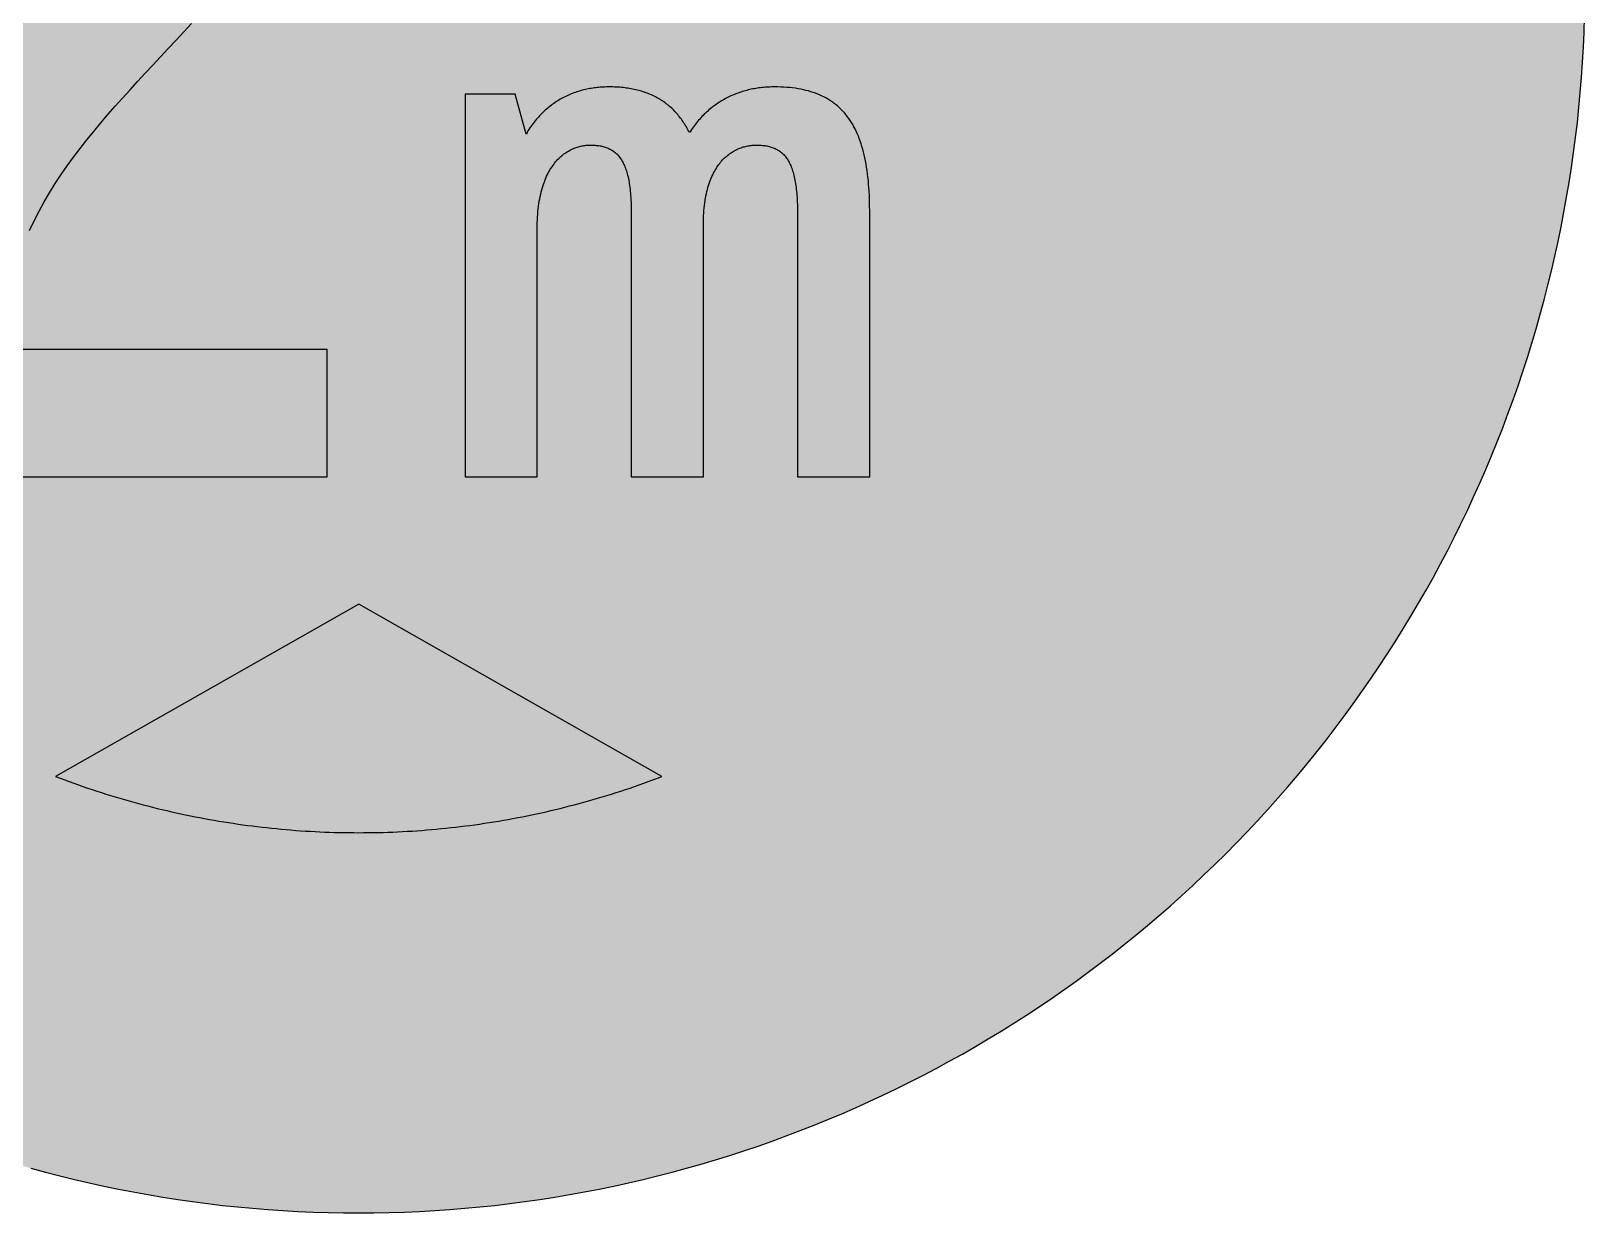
# Model space of a CAD drawing. Header units: millimetres. Extents: x 0 to 212, y 0 to 212.
# Drawn here: x 77.6 to 211.7, y 0.1 to 102 of the extents above; entities that cross this region are included whole.
import ezdxf

# ---------------------------------------------------------------- set-up
doc = ezdxf.new("R2010")
doc.units = ezdxf.units.MM

msp = doc.modelspace()

# ---------------------------------------------------------------- hatches: boundary and pattern name
for color, points in [(254, [(211.7189, 105.8869), (211.709, 107.2007), (211.6861, 108.5139), (211.6455, 109.8245), (211.5871, 111.1326), (211.5134, 112.4407), (211.4245, 113.7437), (211.3204, 115.0468), (211.201, 116.3447), (211.0638, 117.6426), (210.9114, 118.9355), (210.7413, 120.2258), (210.5584, 121.5136), (210.3577, 122.7988), (210.1418, 124.079), (209.9107, 125.3566), (209.6643, 126.6292), (209.4027, 127.8992), (209.1258, 129.1641), (208.8337, 130.4239), (208.5264, 131.6812), (208.2038, 132.936), (207.866, 134.1831), (207.5104, 135.4277), (207.1421, 136.6647), (206.7611, 137.8991), (206.3623, 139.1285), (205.9483, 140.3502), (205.5216, 141.5694), (205.0771, 142.781), (204.6199, 143.9901), (204.1474, 145.1915), (203.6623, 146.3853), (203.1619, 147.574), (202.6463, 148.7576), (202.1154, 149.9362), (201.5693, 151.1046), (201.0105, 152.2705), (200.439, 153.4262), (199.8523, 154.5768), (199.2503, 155.7198), (198.6356, 156.8577), (198.0057, 157.9855), (197.3605, 159.1081), (196.7052, 160.2232), (196.0321, 161.3281), (195.3489, 162.4279), (194.6504, 163.5176), (193.9366, 164.6022), (193.2102, 165.6766), (192.471, 166.7434), (191.7167, 167.8), (190.9521, 168.849), (190.1698, 169.8904), (189.3773, 170.9217), (188.5696, 171.9428), (187.7517, 172.9562), (186.9161, 173.9621), (186.0702, 174.9552), (185.2117, 175.9407), (184.338, 176.9161), (183.454, 177.8838), (182.5549, 178.8389), (181.643, 179.7837), (180.721, 180.7185), (179.7837, 181.643), (178.8389, 182.5549), (177.8838, 183.454), (176.9161, 184.338), (175.9407, 185.2117), (174.9552, 186.0702), (173.9621, 186.9161), (172.9562, 187.7492), (171.9428, 188.5696), (170.9217, 189.3773), (169.8904, 190.1698), (168.849, 190.9496), (167.8, 191.7167), (166.7408, 192.471), (165.6766, 193.2102), (164.6022, 193.9366), (163.5176, 194.6504), (162.4279, 195.3489), (161.3281, 196.0321), (160.2232, 196.7052), (159.1081, 197.3631), (157.9855, 198.0057), (156.8577, 198.6356), (155.7198, 199.2503), (154.5768, 199.8523), (153.4262, 200.439), (152.2705, 201.0131), (151.1046, 201.5719), (149.9362, 202.1154), (148.7576, 202.6463), (147.574, 203.1619), (146.3853, 203.6623), (145.1889, 204.15), (143.9875, 204.6199), (142.781, 205.0796), (141.5694, 205.5216), (140.3502, 205.9483), (139.1285, 206.3623), (137.8991, 206.7611), (136.6647, 207.1446), (135.4252, 207.5129), (134.1831, 207.866), (132.9334, 208.2038), (131.6812, 208.5264), (130.4239, 208.8337), (129.1641, 209.1284), (127.8966, 209.4052), (126.6292, 209.6668), (125.3541, 209.9132), (124.0765, 210.1444), (122.7963, 210.3603), (121.5136, 210.5584), (120.2258, 210.7438), (118.9355, 210.9114), (117.6401, 211.0638), (116.3447, 211.201), (115.0468, 211.3229), (113.7437, 211.4271), (112.4382, 211.516), (111.1326, 211.5896), (109.8245, 211.6455), (108.5113, 211.6861), (107.1982, 211.7115), (105.885, 211.7192), (104.5693, 211.7115), (103.2561, 211.6861), (101.9454, 211.6455), (100.6373, 211.5896), (99.3292, 211.516), (98.0262, 211.4271), (96.7232, 211.3229), (95.4253, 211.201), (94.1273, 211.0638), (92.8345, 210.9114), (91.5441, 210.7438), (90.2564, 210.5584), (88.9711, 210.3603), (87.691, 210.1444), (86.4133, 209.9132), (85.1408, 209.6668), (83.8708, 209.4052), (82.6059, 209.1284), (81.346, 208.8337), (80.0887, 208.5264), (78.834, 208.2038), (77.5868, 207.866), (76.3422, 207.5129), (75.1053, 207.1446), (73.8708, 206.7611), (72.6415, 206.3623), (71.4197, 205.9483), (70.2005, 205.5216), (68.9889, 205.0796), (67.7799, 204.6199), (66.5785, 204.15), (65.3847, 203.6623), (64.196, 203.1619), (63.0123, 202.6463), (61.8338, 202.1154), (60.6628, 201.5719), (59.4995, 201.0131), (58.3438, 200.439), (57.1932, 199.8523), (56.0502, 199.2503), (54.9123, 198.6356), (53.7845, 198.0057), (52.6618, 197.3631), (51.5468, 196.7052), (50.4419, 196.0321), (49.342, 195.3489), (48.2524, 194.6504), (47.1678, 193.9366), (46.0934, 193.2102), (45.0266, 192.471), (43.9699, 191.7167), (42.9209, 190.9496), (41.8795, 190.1698), (40.8483, 189.3773), (39.8272, 188.5696), (38.8137, 187.7492), (37.8079, 186.9161), (36.8148, 186.0702), (35.8292, 185.2117), (34.8539, 184.338), (33.8861, 183.454), (32.9311, 182.5549), (31.9862, 181.643), (31.049, 180.7185), (30.1269, 179.7837), (29.2151, 178.8389), (28.3159, 177.8838), (27.432, 176.9161), (26.5582, 175.9407), (25.6997, 174.9552), (24.8539, 173.9621), (24.0208, 172.9562), (23.2004, 171.9428), (22.3926, 170.9217), (21.6002, 169.8904), (20.8204, 168.849), (20.0533, 167.8), (19.2989, 166.7434), (18.5598, 165.6766), (17.8333, 164.6022), (17.1196, 163.5176), (16.4211, 162.4279), (15.7378, 161.3281), (15.0647, 160.2232), (14.4069, 159.1081), (13.7643, 157.9855), (13.1343, 156.8577), (12.5197, 155.7198), (11.9177, 154.5768), (11.3309, 153.4262), (10.7569, 152.2705), (10.1981, 151.1046), (9.6545, 149.9362), (9.1237, 148.7576), (8.6081, 147.574), (8.1077, 146.3853), (7.62, 145.1915), (7.1501, 143.9901), (6.6904, 142.781), (6.2484, 141.5694), (5.8217, 140.3502), (5.4077, 139.1285), (5.0089, 137.8991), (4.6253, 136.6647), (4.257, 135.4277), (3.904, 134.1831), (3.5662, 132.936), (3.2436, 131.6812), (2.9362, 130.4239), (2.6416, 129.1641), (2.3647, 127.8992), (2.1031, 126.6292), (1.8567, 125.3566), (1.6256, 124.079), (1.4097, 122.7988), (1.2116, 121.5136), (1.0262, 120.2258), (0.8585, 118.9355), (0.7061, 117.6426), (0.569, 116.3447), (0.447, 115.0468), (0.3429, 113.7437), (0.254, 112.4407), (0.1803, 111.1326), (0.1245, 109.8245), (0.0838, 108.5139), (0.0584, 107.2007), (0.0508, 105.885), (0.0584, 104.5718), (0.0838, 103.2586), (0.1245, 101.9454), (0.1803, 100.6373), (0.254, 99.3318), (0.3429, 98.0262), (0.447, 96.7232), (0.569, 95.4253), (0.7061, 94.1299), (0.8585, 92.8345), (1.0262, 91.5441), (1.2116, 90.2564), (1.4097, 88.9737), (1.6256, 87.6935), (1.8567, 86.4159), (2.1031, 85.1408), (2.3647, 83.8733), (2.6416, 82.6059), (2.9362, 81.346), (3.2436, 80.0887), (3.5662, 78.8365), (3.904, 77.5868), (4.257, 76.3448), (4.6253, 75.1053), (5.0089, 73.8708), (5.4077, 72.6415), (5.8217, 71.4197), (6.2484, 70.2005), (6.6904, 68.9889), (7.1501, 67.7824), (7.62, 66.581), (8.1077, 65.3847), (8.6081, 64.196), (9.1237, 63.0123), (9.6545, 61.8338), (10.1981, 60.6654), (10.7569, 59.4995), (11.3309, 58.3438), (11.9177, 57.1932), (12.5197, 56.0502), (13.1343, 54.9123), (13.7643, 53.7845), (14.4069, 52.6618), (15.0647, 51.5468), (15.7378, 50.4419), (16.4211, 49.342), (17.1196, 48.2524), (17.8333, 47.1678), (18.5598, 46.0934), (19.2989, 45.0291), (20.0533, 43.9699), (20.8204, 42.9209), (21.6002, 41.8795), (22.3926, 40.8483), (23.2004, 39.8272), (24.0208, 38.8137), (24.8539, 37.8079), (25.6997, 36.8148), (26.5582, 35.8292), (27.432, 34.8539), (28.3159, 33.8861), (29.2151, 32.9311), (30.1269, 31.9862), (31.049, 31.049), (31.9862, 30.1269), (32.9311, 29.2151), (33.8861, 28.3159), (34.8539, 27.432), (35.8292, 26.5582), (36.8148, 25.6997), (37.8079, 24.8539), (38.8137, 24.0182), (39.8272, 23.2004), (40.8483, 22.3926), (41.8795, 21.6002), (42.9209, 20.8178), (43.9699, 20.0533), (45.0266, 19.2989), (46.0934, 18.5598), (47.1678, 17.8333), (48.2524, 17.1196), (49.342, 16.4211), (50.4419, 15.7378), (51.5468, 15.0647), (52.6618, 14.4094), (53.7845, 13.7643), (54.9123, 13.1343), (56.0502, 12.5197), (57.1932, 11.9177), (58.3438, 11.3309), (59.4995, 10.7594), (60.6628, 10.2006), (61.8338, 9.6545), (63.0123, 9.1237), (64.196, 8.6081), (65.3847, 8.1077), (66.5785, 7.6225), (67.7799, 7.1501), (68.9889, 6.6929), (70.2005, 6.2484), (71.4197, 5.8217), (72.6415, 5.4077), (73.8708, 5.0089), (75.1053, 4.6279), (76.3422, 4.2596), (77.5868, 3.904), (78.834, 3.5662), (80.0887, 3.2436), (81.346, 2.9362), (82.6059, 2.6441), (83.8708, 2.3673), (85.1408, 2.1057), (86.4133, 1.8593), (87.691, 1.6281), (88.9711, 1.4122), (90.2564, 1.2116), (91.5441, 1.0287), (92.8345, 0.8585), (94.1273, 0.7061), (95.4253, 0.569), (96.7232, 0.4496), (98.0262, 0.3454), (99.3292, 0.2565), (100.6373, 0.1829), (101.9454, 0.1245), (103.2561, 0.0838), (104.5693, 0.061), (105.885, 0.0533), (107.1982, 0.061), (108.5113, 0.0838), (109.8245, 0.1245), (111.1326, 0.1829), (112.4382, 0.2565), (113.7437, 0.3454), (115.0468, 0.4496), (116.3447, 0.569), (117.6401, 0.7061), (118.9355, 0.8585), (120.2258, 1.0287), (121.5136, 1.2116), (122.7963, 1.4122), (124.0765, 1.6281), (125.3541, 1.8593), (126.6292, 2.1057), (127.8966, 2.3673), (129.1641, 2.6441), (130.4239, 2.9362), (131.6812, 3.2436), (132.9334, 3.5662), (134.1831, 3.904), (135.4252, 4.2596), (136.6647, 4.6279), (137.8991, 5.0089), (139.1285, 5.4077), (140.3502, 5.8217), (141.5694, 6.2484), (142.781, 6.6929), (143.9875, 7.1501), (145.1889, 7.6225), (146.3853, 8.1077), (147.574, 8.6081), (148.7576, 9.1237), (149.9362, 9.6545), (151.1046, 10.2006), (152.2705, 10.7594), (153.4262, 11.3309), (154.5768, 11.9177), (155.7198, 12.5197), (156.8577, 13.1343), (157.9855, 13.7643), (159.1081, 14.4094), (160.2232, 15.0647), (161.3281, 15.7378), (162.4279, 16.4211), (163.5176, 17.1196), (164.6022, 17.8333), (165.6766, 18.5598), (166.7408, 19.2989), (167.8, 20.0533), (168.849, 20.8178), (169.8904, 21.6002), (170.9217, 22.3926), (171.9428, 23.2004), (172.9562, 24.0182), (173.9621, 24.8539), (174.9552, 25.6997), (175.9407, 26.5582), (176.9161, 27.432), (177.8838, 28.3159), (178.8389, 29.2151), (179.7837, 30.1269), (180.721, 31.049), (181.643, 31.9862), (182.5549, 32.9311), (183.454, 33.8861), (184.338, 34.8539), (185.2117, 35.8292), (186.0702, 36.8148), (186.9161, 37.8079), (187.7517, 38.8137), (188.5696, 39.8272), (189.3773, 40.8483), (190.1698, 41.8795), (190.9521, 42.9209), (191.7167, 43.9699), (192.471, 45.0291), (193.2102, 46.0934), (193.9366, 47.1678), (194.6504, 48.2524), (195.3489, 49.342), (196.0321, 50.4419), (196.7052, 51.5468), (197.3605, 52.6618), (198.0057, 53.7845), (198.6356, 54.9123), (199.2503, 56.0502), (199.8523, 57.1932), (200.439, 58.3438), (201.0105, 59.4995), (201.5693, 60.6654), (202.1154, 61.8338), (202.6463, 63.0123), (203.1619, 64.196), (203.6623, 65.3847), (204.1474, 66.581), (204.6199, 67.7824), (205.0771, 68.9889), (205.5216, 70.2005), (205.9483, 71.4197), (206.3623, 72.6415), (206.7611, 73.8708), (207.1421, 75.1053), (207.5104, 76.3448), (207.866, 77.5868), (208.2038, 78.8365), (208.5264, 80.0887), (208.8337, 81.346), (209.1258, 82.6059), (209.4027, 83.8733), (209.6643, 85.1408), (209.9107, 86.4159), (210.1418, 87.6935), (210.3577, 88.9737), (210.5584, 90.2564), (210.7413, 91.5441), (210.9114, 92.8345), (211.0638, 94.1299), (211.201, 95.4253), (211.3204, 96.7232), (211.4245, 98.0262), (211.5134, 99.3318), (211.5871, 100.6373), (211.6455, 101.9454), (211.6861, 103.2586), (211.709, 104.5718), (211.7166, 105.885)]), (59, [(80.8041, 140.4754), (81.0692, 140.4722), (81.3333, 140.4671), (81.595, 140.4595), (81.8566, 140.4468), (82.1157, 140.4315), (82.3747, 140.4137), (82.6313, 140.3909), (82.8853, 140.3629), (83.1367, 140.3325), (83.3857, 140.2969), (83.6346, 140.2563), (83.881, 140.2131), (84.1223, 140.1623), (84.3636, 140.1089), (84.6023, 140.048), (84.8385, 139.9845), (85.0722, 139.9134), (85.3008, 139.8397), (85.5294, 139.7584), (85.7529, 139.6721), (85.9739, 139.5781), (86.1924, 139.479), (86.4083, 139.3749), (86.6191, 139.2631), (86.8274, 139.1463), (87.0306, 139.0218), (87.2338, 138.8897), (87.4293, 138.7526), (87.6224, 138.6078), (87.8129, 138.4554), (87.9983, 138.2954), (88.1786, 138.1277), (88.3564, 137.955), (88.5292, 137.7721), (88.6993, 137.5816), (88.8644, 137.3835), (89.0219, 137.1778), (89.1794, 136.9619), (89.3293, 136.7384), (89.474, 136.5072), (89.6163, 136.2659), (89.7509, 136.017), (89.883, 135.7605), (90.0074, 135.4912), (90.1268, 135.2144), (90.2437, 134.9299), (90.3529, 134.6327), (90.457, 134.3279), (90.5561, 134.0129), (90.6475, 133.6878), (90.7339, 133.3525), (90.8152, 133.0071), (90.8914, 132.6515), (90.9599, 132.2832), (91.0234, 131.9073), (91.0793, 131.5187), (91.1301, 131.1199), (91.1733, 130.7084), (91.2114, 130.2868), (91.2419, 129.8524), (91.2673, 129.4079), (91.2851, 128.9533), (91.2952, 128.4834), (91.2978, 128.0033), (91.2774, 127.061), (91.2165, 126.1415), (91.1174, 125.2423), (90.9803, 124.366), (90.805, 123.51), (90.5967, 122.6718), (90.3529, 121.8514), (90.0786, 121.0462), (89.7712, 120.2588), (89.4334, 119.4867), (89.0702, 118.7272), (88.6765, 117.9805), (88.2599, 117.2464), (87.8154, 116.5225), (87.3481, 115.8062), (86.8604, 115.1026), (86.3524, 114.4041), (85.8215, 113.7133), (85.2754, 113.0249), (84.7115, 112.3442), (84.1324, 111.666), (83.5381, 110.9904), (82.931, 110.3173), (82.3112, 109.6442), (81.6839, 108.9685), (81.0463, 108.2929), (80.3986, 107.6147), (79.7484, 106.9315), (79.0905, 106.2431), (78.4276, 105.5522), (77.7646, 104.8512), (77.0992, 104.1425), (76.4337, 103.4263), (75.7682, 102.6998), (75.1078, 101.9632), (74.4499, 101.2139), (73.7972, 100.4519), (73.152, 99.6747), (72.5145, 98.8847), (71.8845, 98.077), (71.2673, 97.2515), (70.6603, 96.4108), (70.0659, 95.5472), (69.4868, 94.6658), (68.9229, 93.7641), (68.3743, 92.837), (67.8459, 91.8896), (67.3354, 90.9168), (66.8477, 89.9185), (66.3804, 88.8949), (65.9384, 87.8408), (65.5193, 86.7613), (65.1281, 85.6513), (64.7624, 84.5109), (64.4271, 83.3399), (64.1198, 82.136), (63.8454, 80.899), (63.6016, 79.6265), (63.3933, 78.3184), (63.2181, 76.9722), (63.0809, 75.5904), (62.9818, 74.1705), (62.9209, 72.7075), (62.9006, 71.2064), (62.9006, 63.5536), (103.1515, 63.5536), (103.1515, 74.5419), (75.2479, 74.5419), (75.2678, 75.5777), (75.3288, 76.5912), (75.4278, 77.5818), (75.565, 78.552), (75.7403, 79.5045), (75.9485, 80.4342), (76.1924, 81.3486), (76.4667, 82.2427), (76.774, 83.1215), (77.1093, 83.9851), (77.4751, 84.8309), (77.8662, 85.664), (78.2853, 86.4819), (78.7298, 87.2896), (79.1947, 88.0821), (79.6849, 88.867), (80.1929, 89.6391), (80.7212, 90.4011), (81.2698, 91.1555), (81.8337, 91.8997), (82.4128, 92.6389), (83.0072, 93.3704), (83.6143, 94.0968), (84.2315, 94.8182), (84.8614, 95.537), (85.4989, 96.2508), (86.1441, 96.9645), (86.7969, 97.6732), (87.4547, 98.3844), (88.1177, 99.093), (88.7806, 99.8042), (89.4461, 100.5154), (90.1116, 101.2317), (90.7745, 101.9505), (91.4375, 102.6719), (92.0953, 103.3983), (92.7456, 104.1298), (93.3933, 104.869), (94.0308, 105.6157), (94.6607, 106.3701), (95.2779, 107.1347), (95.885, 107.9068), (96.4794, 108.6891), (97.0585, 109.4842), (97.6224, 110.2919), (98.1685, 111.1123), (98.6993, 111.9454), (99.2073, 112.7938), (99.6975, 113.6548), (100.1624, 114.5362), (100.6069, 115.4328), (101.0234, 116.3447), (101.4171, 117.2794), (101.7829, 118.2294), (102.1182, 119.2022), (102.4255, 120.1953), (102.6998, 121.2113), (102.9437, 122.2477), (103.1519, 123.3094), (103.3272, 124.394), (103.4644, 125.5039), (103.5634, 126.6393), (103.6244, 127.8026), (103.6447, 128.9914), (103.6396, 129.6492), (103.6218, 130.2944), (103.5914, 130.9319), (103.5482, 131.5618), (103.4948, 132.1816), (103.4288, 132.7937), (103.3526, 133.3957), (103.2612, 133.9875), (103.1621, 134.5717), (103.0478, 135.1483), (102.9233, 135.7147), (102.7887, 136.271), (102.6414, 136.8171), (102.4839, 137.3556), (102.3137, 137.8839), (102.1334, 138.4021), (101.9404, 138.9126), (101.7372, 139.413), (101.5238, 139.9032), (101.2977, 140.3833), (101.0615, 140.8557), (100.8126, 141.318), (100.5535, 141.7676), (100.2843, 142.2095), (100.0049, 142.6413), (99.7153, 143.063), (99.4131, 143.477), (99.1006, 143.8783), (98.7781, 144.2695), (98.4453, 144.6505), (98.1024, 145.0213), (97.7494, 145.3845), (97.3861, 145.735), (97.0102, 146.0754), (96.6267, 146.4056), (96.233, 146.7231), (95.8266, 147.033), (95.4126, 147.3327), (94.9884, 147.6197), (94.554, 147.8966), (94.1095, 148.1633), (93.6549, 148.4198), (93.1901, 148.6637), (92.7176, 148.8973), (92.235, 149.1209), (91.7423, 149.3342), (91.2393, 149.5349), (90.7263, 149.7254), (90.2056, 149.9032), (89.6747, 150.0708), (89.1337, 150.2283), (88.585, 150.3731), (88.0262, 150.5077), (87.4598, 150.6296), (86.8832, 150.7414), (86.299, 150.8404), (85.7047, 150.9268), (85.1002, 151.0055), (84.488, 151.069), (83.8657, 151.1224), (83.2358, 151.163), (82.5983, 151.1935), (81.9506, 151.2113), (81.2952, 151.2164), (80.9371, 151.2138), (80.579, 151.2062), (80.2208, 151.1935), (79.8652, 151.1732), (79.5071, 151.1503), (79.1515, 151.1198), (78.7959, 151.0843), (78.4428, 151.0462), (78.0898, 151.0005), (77.7367, 150.9522), (77.3836, 150.8989), (77.0331, 150.8404), (76.6851, 150.7769), (76.3372, 150.7084), (75.9892, 150.6372), (75.6437, 150.561), (75.2983, 150.4823), (74.9554, 150.3959), (74.615, 150.3096), (74.2747, 150.2156), (73.9369, 150.1216), (73.599, 150.02), (73.2638, 149.9184), (72.931, 149.8117), (72.6008, 149.7), (72.2706, 149.5882), (71.943, 149.4714), (71.6178, 149.3495), (71.2953, 149.2275), (70.9727, 149.1005), (70.6552, 148.971), (70.3377, 148.8415), (70.0227, 148.7068), (69.7128, 148.5697), (69.403, 148.43), (69.0956, 148.2877), (68.7908, 148.143), (68.4911, 147.9956), (68.1914, 147.8483), (67.8942, 147.6959), (67.6021, 147.5435), (67.3125, 147.3886), (67.0255, 147.2311), (66.741, 147.0736), (66.4591, 146.9136), (66.1797, 146.751), (65.9054, 146.5885), (65.6336, 146.4259), (65.3669, 146.2583), (65.1002, 146.0932), (64.8411, 145.9255), (64.582, 145.7554), (64.328, 145.5852), (64.0766, 145.415), (63.8302, 145.2448), (63.5889, 145.0721), (63.3476, 144.8994), (63.1139, 144.7267), (62.8828, 144.5539), (62.6542, 144.3812), (62.4307, 144.206), (62.2122, 144.0332), (61.9989, 143.858), (61.788, 143.6853), (67.2222, 135.0433), (67.4522, 135.2194), (67.6834, 135.3947), (67.9145, 135.5649), (68.1457, 135.7351), (68.3768, 135.8976), (68.6054, 136.0602), (68.8365, 136.2202), (69.0651, 136.3751), (69.2937, 136.5275), (69.5223, 136.6749), (69.7509, 136.8222), (69.9795, 136.9644), (70.2081, 137.1041), (70.4342, 137.2413), (70.6628, 137.3759), (70.8889, 137.5054), (71.1149, 137.6324), (71.3384, 137.7569), (71.5645, 137.8788), (71.788, 137.9982), (72.0115, 138.115), (72.2351, 138.2268), (72.4586, 138.336), (72.6796, 138.4427), (72.9005, 138.5468), (73.1215, 138.6484), (73.34, 138.745), (73.5609, 138.8415), (73.7768, 138.9329), (73.9953, 139.0244), (74.2112, 139.1107), (74.4271, 139.1945), (74.643, 139.2758), (74.8589, 139.352), (75.0722, 139.4282), (75.2831, 139.5019), (75.4964, 139.5705), (75.7072, 139.639), (75.9155, 139.7025), (76.1263, 139.766), (76.3321, 139.8245), (76.5404, 139.8803), (76.7461, 139.9337), (76.9518, 139.9845), (77.155, 140.0327), (77.3582, 140.081), (77.5589, 140.1242), (77.7596, 140.1648), (77.9602, 140.2029), (78.1583, 140.2385), (78.3539, 140.2715), (78.552, 140.302), (78.7451, 140.3299), (78.9381, 140.3553), (79.1312, 140.3782), (79.3217, 140.3985), (79.5122, 140.4163), (79.7001, 140.4315), (79.8881, 140.4442), (80.0735, 140.4544), (80.2589, 140.4645), (80.4418, 140.4696), (80.6221, 140.4722), (80.8025, 140.4747)]), (59, [(135.6321, 63.5536), (135.6321, 85.3334), (135.6335, 85.5853), (135.6385, 85.8317), (135.6487, 86.073), (135.6614, 86.3092), (135.6792, 86.5378), (135.6995, 86.7639), (135.7224, 86.9823), (135.7503, 87.1957), (135.7808, 87.4014), (135.8138, 87.6046), (135.8494, 87.8002), (135.89, 87.9932), (135.9332, 88.1786), (135.9789, 88.3615), (136.0272, 88.5368), (136.078, 88.707), (136.1313, 88.8746), (136.1872, 89.0346), (136.2456, 89.1921), (136.3066, 89.342), (136.3701, 89.4893), (136.4361, 89.6315), (136.5047, 89.7687), (136.5758, 89.9008), (136.6469, 90.0303), (136.7206, 90.1548), (136.7968, 90.2741), (136.8755, 90.3884), (136.9543, 90.5002), (137.0355, 90.6069), (137.1194, 90.711), (137.2032, 90.8101), (137.2895, 90.9041), (137.3759, 90.9955), (137.4623, 91.0819), (137.5537, 91.1657), (137.6426, 91.2444), (137.734, 91.3206), (137.8255, 91.3917), (137.9195, 91.4603), (138.0134, 91.5264), (138.1074, 91.5873), (138.2039, 91.6457), (138.2979, 91.6991), (138.3944, 91.7524), (138.491, 91.8007), (138.5875, 91.8439), (138.684, 91.887), (138.7831, 91.9251), (138.8796, 91.9632), (138.9761, 91.9963), (139.0752, 92.0267), (139.1717, 92.0521), (139.2682, 92.0775), (139.3647, 92.1004), (139.4587, 92.1207), (139.5552, 92.136), (139.6492, 92.1512), (139.7457, 92.1639), (139.8372, 92.1741), (139.9311, 92.1817), (140.0226, 92.1868), (140.114, 92.1893), (140.2029, 92.1893), (140.3121, 92.1893), (140.4214, 92.1868), (140.5255, 92.1817), (140.6296, 92.1766), (140.7338, 92.1664), (140.8328, 92.1563), (140.9319, 92.1436), (141.031, 92.1283), (141.1275, 92.1131), (141.2215, 92.0928), (141.3129, 92.0725), (141.4043, 92.0471), (141.4932, 92.0217), (141.5796, 91.9937), (141.666, 91.9607), (141.7498, 91.9277), (141.8336, 91.8921), (141.9123, 91.8515), (141.9911, 91.8108), (142.0698, 91.7651), (142.1435, 91.7169), (142.2197, 91.6661), (142.2908, 91.6127), (142.3619, 91.5568), (142.4305, 91.4984), (142.4965, 91.4349), (142.5626, 91.3689), (142.6261, 91.3003), (142.687, 91.2292), (142.748, 91.153), (142.8064, 91.0742), (142.8623, 90.9904), (142.9182, 90.9066), (142.9715, 90.8152), (143.0223, 90.7237), (143.0731, 90.6272), (143.1214, 90.5256), (143.1671, 90.4215), (143.2103, 90.3148), (143.2535, 90.203), (143.2941, 90.0862), (143.3347, 89.9668), (143.3728, 89.8423), (143.4084, 89.7153), (143.4414, 89.5833), (143.4744, 89.4486), (143.5049, 89.3064), (143.5354, 89.1616), (143.5608, 89.0143), (143.5862, 88.8594), (143.6116, 88.7019), (143.6319, 88.5393), (143.6522, 88.3742), (143.6726, 88.2015), (143.6878, 88.0262), (143.703, 87.8459), (143.7157, 87.6579), (143.7284, 87.4674), (143.7386, 87.2719), (143.7462, 87.0737), (143.7513, 86.868), (143.7564, 86.6572), (143.7589, 86.4413), (143.7589, 86.2203), (143.7612, 63.5536), (149.9828, 63.5536), (149.9828, 86.5392), (149.9794, 86.8832), (149.9743, 87.2211), (149.9667, 87.5563), (149.954, 87.8815), (149.9362, 88.204), (149.9159, 88.519), (149.893, 88.8263), (149.8676, 89.1286), (149.8346, 89.4258), (149.8016, 89.7179), (149.7635, 90.0024), (149.7203, 90.2818), (149.6746, 90.5561), (149.6263, 90.8228), (149.573, 91.0844), (149.5146, 91.3384), (149.4536, 91.5899), (149.3876, 91.8337), (149.319, 92.0725), (149.2453, 92.3036), (149.1691, 92.5322), (149.0878, 92.7532), (149.004, 92.9691), (148.9126, 93.1799), (148.8211, 93.3831), (148.7246, 93.5812), (148.623, 93.7743), (148.5163, 93.9622), (148.4071, 94.1451), (148.2928, 94.3229), (148.176, 94.4931), (148.0541, 94.6582), (147.9271, 94.8182), (147.7975, 94.9731), (147.6604, 95.123), (147.5232, 95.2678), (147.3784, 95.4049), (147.2311, 95.5396), (147.0787, 95.6666), (146.9212, 95.791), (146.7612, 95.9079), (146.5961, 96.0196), (146.4259, 96.1263), (146.2507, 96.2279), (146.0729, 96.3244), (145.89, 96.4159), (145.702, 96.5022), (145.509, 96.5835), (145.3109, 96.6597), (145.1102, 96.7308), (144.9045, 96.7969), (144.6936, 96.8578), (144.4777, 96.9137), (144.2568, 96.967), (144.0307, 97.0128), (143.8021, 97.0534), (143.5684, 97.089), (143.3271, 97.1194), (143.0833, 97.1474), (142.8344, 97.1677), (142.5804, 97.1855), (142.3238, 97.1982), (142.0597, 97.2033), (141.7904, 97.2058), (141.6507, 97.2058), (141.511, 97.2033), (141.3739, 97.1982), (141.2367, 97.1931), (141.0995, 97.1855), (140.9624, 97.1753), (140.8252, 97.1626), (140.6906, 97.1499), (140.556, 97.1347), (140.4214, 97.1169), (140.2867, 97.0991), (140.1547, 97.0763), (140.0226, 97.0534), (139.8905, 97.0305), (139.761, 97.0026), (139.6314, 96.9747), (139.5019, 96.9442), (139.3723, 96.9137), (139.2453, 96.8781), (139.1183, 96.8426), (138.9913, 96.8045), (138.8669, 96.7664), (138.7399, 96.7232), (138.618, 96.68), (138.4935, 96.6343), (138.3716, 96.5886), (138.2497, 96.5378), (138.1303, 96.487), (138.0084, 96.4336), (137.8915, 96.3778), (137.7721, 96.3219), (137.6553, 96.2609), (137.5385, 96.2), (137.4242, 96.1365), (137.3099, 96.073), (137.1956, 96.0044), (137.0813, 95.9358), (136.9695, 95.8647), (136.8603, 95.791), (136.7485, 95.7148), (136.6418, 95.6386), (136.5326, 95.5573), (136.4259, 95.4761), (136.3193, 95.3922), (136.2151, 95.3059), (136.111, 95.2195), (136.0068, 95.1281), (135.9052, 95.0366), (135.8062, 94.9427), (135.7046, 94.8461), (135.6055, 94.7471), (135.509, 94.6455), (135.4125, 94.5439), (135.316, 94.4397), (135.222, 94.3331), (135.1305, 94.2213), (135.0366, 94.1121), (134.9477, 93.9978), (134.8562, 93.8809), (134.7673, 93.7641), (134.681, 93.6447), (134.5946, 93.5203), (134.5082, 93.3958), (134.4244, 93.2688), (134.3609, 93.3933), (134.2974, 93.5152), (134.2314, 93.6346), (134.1628, 93.7539), (134.0942, 93.8682), (134.0256, 93.9825), (133.952, 94.0943), (133.8809, 94.2035), (133.8047, 94.3127), (133.731, 94.4169), (133.6523, 94.521), (133.5735, 94.6226), (133.4948, 94.7217), (133.4135, 94.8207), (133.3297, 94.9173), (133.2459, 95.0087), (133.1595, 95.1001), (133.0731, 95.1916), (132.9842, 95.2779), (132.8928, 95.3643), (132.8014, 95.4481), (132.7099, 95.5294), (132.6159, 95.6081), (132.5194, 95.6869), (132.4229, 95.7631), (132.3238, 95.8367), (132.2248, 95.9079), (132.1232, 95.979), (132.019, 96.045), (131.9149, 96.1111), (131.8082, 96.1771), (131.7015, 96.2381), (131.5923, 96.299), (131.4831, 96.3549), (131.3713, 96.4133), (131.2596, 96.4667), (131.1453, 96.52), (131.0284, 96.5683), (130.9116, 96.6165), (130.7922, 96.6648), (130.6728, 96.708), (130.5509, 96.7511), (130.4265, 96.7918), (130.302, 96.8299), (130.1775, 96.868), (130.0505, 96.9035), (129.921, 96.9366), (129.7889, 96.967), (129.6594, 96.995), (129.5248, 97.0229), (129.3901, 97.0483), (129.253, 97.0712), (129.1158, 97.094), (128.9761, 97.1144), (128.8364, 97.1321), (128.6942, 97.1474), (128.5494, 97.1601), (128.4046, 97.1728), (128.2573, 97.1829), (128.11, 97.1906), (127.9601, 97.1982), (127.8103, 97.2033), (127.6579, 97.2058), (127.5029, 97.2058), (127.3734, 97.2058), (127.2413, 97.2033), (127.1118, 97.1982), (126.9822, 97.1931), (126.8501, 97.1855), (126.7206, 97.1753), (126.5911, 97.1652), (126.4641, 97.1525), (126.3345, 97.1372), (126.205, 97.1194), (126.078, 97.1017), (125.951, 97.0813), (125.824, 97.061), (125.697, 97.0356), (125.57, 97.0102), (125.4455, 96.9823), (125.3185, 96.9518), (125.1941, 96.9213), (125.0696, 96.8883), (124.9477, 96.8527), (124.8232, 96.8146), (124.7013, 96.7765), (124.5794, 96.7334), (124.4575, 96.6902), (124.3355, 96.6445), (124.2162, 96.5987), (124.0968, 96.5479), (123.9774, 96.4971), (123.8606, 96.4438), (123.7437, 96.3879), (123.6269, 96.3295), (123.51, 96.2685), (123.3957, 96.2076), (123.2814, 96.1441), (123.1671, 96.078), (123.0554, 96.0095), (122.9436, 95.9383), (122.8344, 95.8647), (122.7226, 95.7885), (122.616, 95.7123), (122.5067, 95.631), (122.4001, 95.5497), (122.2934, 95.4659), (122.1892, 95.3795), (122.0851, 95.2906), (121.981, 95.1992), (121.8794, 95.1052), (121.7803, 95.0087), (121.6787, 94.9122), (121.5796, 94.8106), (121.4831, 94.7064), (121.3866, 94.6023), (121.2926, 94.4931), (121.1986, 94.3839), (121.1047, 94.2721), (121.0132, 94.1553), (120.9243, 94.0384), (120.8354, 93.9165), (120.7465, 93.7946), (120.6602, 93.6701), (120.5738, 93.5406), (120.49, 93.411), (120.4087, 93.279), (120.3274, 93.1418), (119.3768, 96.5726), (115.0578, 96.5726), (115.0578, 63.5536), (121.2811, 63.5536), (121.2811, 84.9517), (121.2825, 85.217), (121.2875, 85.4786), (121.2977, 85.7352), (121.3104, 85.9841), (121.3282, 86.2279), (121.3485, 86.4641), (121.3739, 86.6953), (121.4018, 86.9213), (121.4323, 87.1398), (121.4653, 87.3531), (121.5034, 87.5614), (121.5441, 87.7646), (121.5873, 87.9627), (121.633, 88.1532), (121.6838, 88.3387), (121.7346, 88.519), (121.7905, 88.6943), (121.8463, 88.8644), (121.9073, 89.0295), (121.9683, 89.1896), (122.0343, 89.3445), (122.1003, 89.4969), (122.1689, 89.6417), (122.24, 89.7814), (122.3137, 89.916), (122.3899, 90.0481), (122.4661, 90.1725), (122.5448, 90.2945), (122.6261, 90.4138), (122.7074, 90.5256), (122.7912, 90.6348), (122.875, 90.739), (122.9614, 90.838), (123.0503, 90.9345), (123.1392, 91.026), (123.2281, 91.1123), (123.3195, 91.1962), (123.411, 91.2749), (123.5024, 91.3511), (123.5964, 91.4248), (123.6904, 91.4908), (123.7844, 91.5568), (123.8809, 91.6178), (123.9749, 91.6762), (124.0714, 91.7296), (124.1679, 91.7804), (124.2644, 91.8286), (124.3609, 91.8718), (124.4575, 91.9124), (124.554, 91.9505), (124.6505, 91.9861), (124.747, 92.0166), (124.8435, 92.0471), (124.9375, 92.0725), (125.0315, 92.0953), (125.128, 92.1156), (125.222, 92.1334), (125.3134, 92.1487), (125.4049, 92.1614), (125.4963, 92.1715), (125.5878, 92.1817), (125.6767, 92.1868), (125.7656, 92.1893), (125.8519, 92.1893), (125.9611, 92.1893), (126.0704, 92.1868), (126.1745, 92.1817), (126.2786, 92.1766), (126.3828, 92.1664), (126.4818, 92.1563), (126.5809, 92.1436), (126.68, 92.1283), (126.7765, 92.1131), (126.8705, 92.0928), (126.9619, 92.0725), (127.0533, 92.0471), (127.1422, 92.0217), (127.2286, 91.9937), (127.315, 91.9607), (127.3988, 91.9277), (127.4801, 91.8921), (127.5613, 91.8515), (127.6401, 91.8108), (127.7188, 91.7651), (127.7925, 91.7169), (127.8661, 91.6661), (127.9398, 91.6127), (128.0084, 91.5568), (128.0795, 91.4984), (128.1455, 91.4349), (128.2116, 91.3689), (128.2751, 91.3003), (128.336, 91.2292), (128.397, 91.153), (128.4554, 91.0742), (128.5113, 90.9904), (128.5646, 90.9066), (128.618, 90.8152), (128.6713, 90.7237), (128.7196, 90.6272), (128.7678, 90.5256), (128.8136, 90.4215), (128.8593, 90.3148), (128.9025, 90.203), (128.9431, 90.0862), (128.9837, 89.9668), (129.0193, 89.8423), (129.0574, 89.7153), (129.0904, 89.5833), (129.1234, 89.4486), (129.1539, 89.3064), (129.1819, 89.1616), (129.2098, 89.0143), (129.2352, 88.8594), (129.2581, 88.7019), (129.2809, 88.5393), (129.3012, 88.3742), (129.319, 88.2015), (129.3368, 88.0262), (129.352, 87.8459), (129.3647, 87.6579), (129.3749, 87.4674), (129.3851, 87.2719), (129.3927, 87.0737), (129.4003, 86.868), (129.4028, 86.6572), (129.4054, 86.4413), (129.4079, 86.2203), (129.4088, 63.5536)]), (59, [(105.8855, 52.572), (79.7168, 37.7112), (80.1065, 37.5615), (80.5002, 37.4142), (80.8939, 37.2694), (81.2876, 37.1272), (81.6813, 36.9875), (82.0776, 36.8503), (82.4738, 36.7132), (82.87, 36.5811), (83.2688, 36.4515), (83.6676, 36.322), (84.0664, 36.195), (84.4652, 36.0731), (84.8665, 35.9512), (85.2653, 35.8318), (85.6691, 35.7149), (86.0704, 35.6006), (86.4718, 35.4889), (86.8756, 35.3771), (87.2795, 35.2704), (87.6833, 35.1638), (88.0897, 35.0622), (88.4936, 34.9606), (88.9, 34.864), (89.3064, 34.7675), (89.7153, 34.6735), (90.1217, 34.5821), (90.5307, 34.4932), (90.9396, 34.4068), (91.3486, 34.323), (91.7575, 34.2392), (92.1664, 34.1605), (92.5779, 34.0843), (92.9869, 34.0081), (93.3983, 33.9369), (93.8098, 33.8658), (94.2238, 33.7972), (94.6353, 33.7312), (95.0493, 33.6702), (95.4608, 33.6093), (95.8748, 33.5509), (96.2889, 33.495), (96.7029, 33.4391), (97.1169, 33.3883), (97.5335, 33.34), (97.9475, 33.2943), (98.364, 33.2486), (98.7806, 33.208), (99.1946, 33.1673), (99.6112, 33.1318), (100.0277, 33.0962), (100.4468, 33.0632), (100.8634, 33.0327), (101.28, 33.0048), (101.6991, 32.9819), (102.1156, 32.959), (102.5347, 32.9387), (102.9513, 32.9184), (103.3704, 32.9032), (103.7895, 32.8905), (104.2086, 32.8803), (104.6277, 32.8727), (105.0468, 32.8651), (105.4659, 32.8625), (105.885, 32.86), (106.3041, 32.8625), (106.7232, 32.8651), (107.1423, 32.8727), (107.5614, 32.8803), (107.9805, 32.8905), (108.3996, 32.9032), (108.8161, 32.9184), (109.2352, 32.9387), (109.6543, 32.959), (110.0709, 32.9819), (110.49, 33.0048), (110.9066, 33.0327), (111.3231, 33.0632), (111.7397, 33.0962), (112.1562, 33.1318), (112.5728, 33.1673), (112.9894, 33.208), (113.4059, 33.2486), (113.8225, 33.2943), (114.2365, 33.34), (114.6505, 33.3883), (115.0671, 33.4391), (115.4811, 33.495), (115.8951, 33.5509), (116.3091, 33.6093), (116.7206, 33.6702), (117.1346, 33.7312), (117.5461, 33.7972), (117.9601, 33.8658), (118.3716, 33.9369), (118.7831, 34.0081), (119.192, 34.0843), (119.6035, 34.1605), (120.0125, 34.2392), (120.4239, 34.323), (120.8329, 34.4068), (121.2393, 34.4932), (121.6482, 34.5821), (122.0572, 34.6735), (122.4636, 34.7675), (122.87, 34.864), (123.2764, 34.9606), (123.6802, 35.0622), (124.0866, 35.1638), (124.4905, 35.2704), (124.8943, 35.3771), (125.2982, 35.4889), (125.6995, 35.6006), (126.1034, 35.7149), (126.5047, 35.8318), (126.9035, 35.9512), (127.3048, 36.0731), (127.7036, 36.195), (128.1024, 36.322), (128.5011, 36.4515), (128.8999, 36.5811), (129.2962, 36.7132), (129.6924, 36.8503), (130.0886, 36.9875), (130.4823, 37.1272), (130.876, 37.2694), (131.2697, 37.4142), (131.6634, 37.5615), (132.0546, 37.7088)])]:
    msp.add_hatch(color=color).paths.add_polyline_path(points)

# ---------------------------------------------------------------- linework, layer by layer
at = {"color": 59}
for points in [[(77.4751, 84.8309), (77.8662, 85.664), (78.2853, 86.4819), (78.7298, 87.2896), (79.1947, 88.0821), (79.6849, 88.867), (80.1929, 89.6391), (80.7212, 90.4011), (81.2698, 91.1555), (81.8337, 91.8997), (82.4128, 92.6389), (83.0072, 93.3704), (83.6143, 94.0968), (84.2315, 94.8182), (84.8614, 95.537), (85.4989, 96.2508), (86.1441, 96.9645), (86.7969, 97.6732), (87.4547, 98.3844), (88.1177, 99.093), (88.7806, 99.8042), (89.4461, 100.5154), (90.1116, 101.2317), (90.7745, 101.9505), (91.4375, 102.6719)], [(135.6321, 63.5536), (135.6321, 85.3334), (135.6335, 85.5853), (135.6385, 85.8317), (135.6487, 86.073), (135.6614, 86.3092), (135.6792, 86.5378), (135.6995, 86.7639), (135.7224, 86.9823), (135.7503, 87.1957), (135.7808, 87.4014), (135.8138, 87.6046), (135.8494, 87.8002), (135.89, 87.9932), (135.9332, 88.1786), (135.9789, 88.3615), (136.0272, 88.5368), (136.078, 88.707), (136.1313, 88.8746), (136.1872, 89.0346), (136.2456, 89.1921), (136.3066, 89.342), (136.3701, 89.4893), (136.4361, 89.6315), (136.5047, 89.7687), (136.5758, 89.9008), (136.6469, 90.0303), (136.7206, 90.1548), (136.7968, 90.2741), (136.8755, 90.3884), (136.9543, 90.5002), (137.0355, 90.6069), (137.1194, 90.711), (137.2032, 90.8101), (137.2895, 90.9041), (137.3759, 90.9955), (137.4623, 91.0819), (137.5537, 91.1657), (137.6426, 91.2444), (137.734, 91.3206), (137.8255, 91.3917), (137.9195, 91.4603), (138.0134, 91.5264), (138.1074, 91.5873), (138.2039, 91.6457), (138.2979, 91.6991), (138.3944, 91.7524), (138.491, 91.8007), (138.5875, 91.8439), (138.684, 91.887), (138.7831, 91.9251), (138.8796, 91.9632), (138.9761, 91.9963), (139.0752, 92.0267), (139.1717, 92.0521), (139.2682, 92.0775), (139.3647, 92.1004), (139.4587, 92.1207), (139.5552, 92.136), (139.6492, 92.1512), (139.7457, 92.1639), (139.8372, 92.1741), (139.9311, 92.1817), (140.0226, 92.1868), (140.114, 92.1893), (140.2029, 92.1893), (140.3121, 92.1893), (140.4214, 92.1868), (140.5255, 92.1817), (140.6296, 92.1766), (140.7338, 92.1664), (140.8328, 92.1563), (140.9319, 92.1436), (141.031, 92.1283), (141.1275, 92.1131), (141.2215, 92.0928), (141.3129, 92.0725), (141.4043, 92.0471), (141.4932, 92.0217), (141.5796, 91.9937), (141.666, 91.9607), (141.7498, 91.9277), (141.8336, 91.8921), (141.9123, 91.8515), (141.9911, 91.8108), (142.0698, 91.7651), (142.1435, 91.7169), (142.2197, 91.6661), (142.2908, 91.6127), (142.3619, 91.5568), (142.4305, 91.4984), (142.4965, 91.4349), (142.5626, 91.3689), (142.6261, 91.3003), (142.687, 91.2292), (142.748, 91.153), (142.8064, 91.0742), (142.8623, 90.9904), (142.9182, 90.9066), (142.9715, 90.8152), (143.0223, 90.7237), (143.0731, 90.6272), (143.1214, 90.5256), (143.1671, 90.4215), (143.2103, 90.3148), (143.2535, 90.203), (143.2941, 90.0862), (143.3347, 89.9668), (143.3728, 89.8423), (143.4084, 89.7153), (143.4414, 89.5833), (143.4744, 89.4486), (143.5049, 89.3064), (143.5354, 89.1616), (143.5608, 89.0143), (143.5862, 88.8594), (143.6116, 88.7019), (143.6319, 88.5393), (143.6522, 88.3742), (143.6726, 88.2015), (143.6878, 88.0262), (143.703, 87.8459), (143.7157, 87.6579), (143.7284, 87.4674), (143.7386, 87.2719), (143.7462, 87.0737), (143.7513, 86.868), (143.7564, 86.6572), (143.7589, 86.4413), (143.7589, 86.2203), (143.7612, 63.5536), (149.9828, 63.5536), (149.9828, 86.5392), (149.9794, 86.8832), (149.9743, 87.2211), (149.9667, 87.5563), (149.954, 87.8815), (149.9362, 88.204), (149.9159, 88.519), (149.893, 88.8263), (149.8676, 89.1286), (149.8346, 89.4258), (149.8016, 89.7179), (149.7635, 90.0024), (149.7203, 90.2818), (149.6746, 90.5561), (149.6263, 90.8228), (149.573, 91.0844), (149.5146, 91.3384), (149.4536, 91.5899), (149.3876, 91.8337), (149.319, 92.0725), (149.2453, 92.3036), (149.1691, 92.5322), (149.0878, 92.7532), (149.004, 92.9691), (148.9126, 93.1799), (148.8211, 93.3831), (148.7246, 93.5812), (148.623, 93.7743), (148.5163, 93.9622), (148.4071, 94.1451), (148.2928, 94.3229), (148.176, 94.4931), (148.0541, 94.6582), (147.9271, 94.8182), (147.7975, 94.9731), (147.6604, 95.123), (147.5232, 95.2678), (147.3784, 95.4049), (147.2311, 95.5396), (147.0787, 95.6666), (146.9212, 95.791), (146.7612, 95.9079), (146.5961, 96.0196), (146.4259, 96.1263), (146.2507, 96.2279), (146.0729, 96.3244), (145.89, 96.4159), (145.702, 96.5022), (145.509, 96.5835), (145.3109, 96.6597), (145.1102, 96.7308), (144.9045, 96.7969), (144.6936, 96.8578), (144.4777, 96.9137), (144.2568, 96.967), (144.0307, 97.0128), (143.8021, 97.0534), (143.5684, 97.089), (143.3271, 97.1194), (143.0833, 97.1474), (142.8344, 97.1677), (142.5804, 97.1855), (142.3238, 97.1982), (142.0597, 97.2033), (141.7904, 97.2058), (141.6507, 97.2058), (141.511, 97.2033), (141.3739, 97.1982), (141.2367, 97.1931), (141.0995, 97.1855), (140.9624, 97.1753), (140.8252, 97.1626), (140.6906, 97.1499), (140.556, 97.1347), (140.4214, 97.1169), (140.2867, 97.0991), (140.1547, 97.0763), (140.0226, 97.0534), (139.8905, 97.0305), (139.761, 97.0026), (139.6314, 96.9747), (139.5019, 96.9442), (139.3723, 96.9137), (139.2453, 96.8781), (139.1183, 96.8426), (138.9913, 96.8045), (138.8669, 96.7664), (138.7399, 96.7232), (138.618, 96.68), (138.4935, 96.6343), (138.3716, 96.5886), (138.2497, 96.5378), (138.1303, 96.487), (138.0084, 96.4336), (137.8915, 96.3778), (137.7721, 96.3219), (137.6553, 96.2609), (137.5385, 96.2), (137.4242, 96.1365), (137.3099, 96.073), (137.1956, 96.0044), (137.0813, 95.9358), (136.9695, 95.8647), (136.8603, 95.791), (136.7485, 95.7148), (136.6418, 95.6386), (136.5326, 95.5573), (136.4259, 95.4761), (136.3193, 95.3922), (136.2151, 95.3059), (136.111, 95.2195), (136.0068, 95.1281), (135.9052, 95.0366), (135.8062, 94.9427), (135.7046, 94.8461), (135.6055, 94.7471), (135.509, 94.6455), (135.4125, 94.5439), (135.316, 94.4397), (135.222, 94.3331), (135.1305, 94.2213), (135.0366, 94.1121), (134.9477, 93.9978), (134.8562, 93.8809), (134.7673, 93.7641), (134.681, 93.6447), (134.5946, 93.5203), (134.5082, 93.3958), (134.4244, 93.2688), (134.3609, 93.3933), (134.2974, 93.5152), (134.2314, 93.6346), (134.1628, 93.7539), (134.0942, 93.8682), (134.0256, 93.9825), (133.952, 94.0943), (133.8809, 94.2035), (133.8047, 94.3127), (133.731, 94.4169), (133.6523, 94.521), (133.5735, 94.6226), (133.4948, 94.7217), (133.4135, 94.8207), (133.3297, 94.9173), (133.2459, 95.0087), (133.1595, 95.1001), (133.0731, 95.1916), (132.9842, 95.2779), (132.8928, 95.3643), (132.8014, 95.4481), (132.7099, 95.5294), (132.6159, 95.6081), (132.5194, 95.6869), (132.4229, 95.7631), (132.3238, 95.8367), (132.2248, 95.9079), (132.1232, 95.979), (132.019, 96.045), (131.9149, 96.1111), (131.8082, 96.1771), (131.7015, 96.2381), (131.5923, 96.299), (131.4831, 96.3549), (131.3713, 96.4133), (131.2596, 96.4667), (131.1453, 96.52), (131.0284, 96.5683), (130.9116, 96.6165), (130.7922, 96.6648), (130.6728, 96.708), (130.5509, 96.7511), (130.4265, 96.7918), (130.302, 96.8299), (130.1775, 96.868), (130.0505, 96.9035), (129.921, 96.9366), (129.7889, 96.967), (129.6594, 96.995), (129.5248, 97.0229), (129.3901, 97.0483), (129.253, 97.0712), (129.1158, 97.094), (128.9761, 97.1144), (128.8364, 97.1321), (128.6942, 97.1474), (128.5494, 97.1601), (128.4046, 97.1728), (128.2573, 97.1829), (128.11, 97.1906), (127.9601, 97.1982), (127.8103, 97.2033), (127.6579, 97.2058), (127.5029, 97.2058), (127.3734, 97.2058), (127.2413, 97.2033), (127.1118, 97.1982), (126.9822, 97.1931), (126.8501, 97.1855), (126.7206, 97.1753), (126.5911, 97.1652), (126.4641, 97.1525), (126.3345, 97.1372), (126.205, 97.1194), (126.078, 97.1017), (125.951, 97.0813), (125.824, 97.061), (125.697, 97.0356), (125.57, 97.0102), (125.4455, 96.9823), (125.3185, 96.9518), (125.1941, 96.9213), (125.0696, 96.8883), (124.9477, 96.8527), (124.8232, 96.8146), (124.7013, 96.7765), (124.5794, 96.7334), (124.4575, 96.6902), (124.3355, 96.6445), (124.2162, 96.5987), (124.0968, 96.5479), (123.9774, 96.4971), (123.8606, 96.4438), (123.7437, 96.3879), (123.6269, 96.3295), (123.51, 96.2685), (123.3957, 96.2076), (123.2814, 96.1441), (123.1671, 96.078), (123.0554, 96.0095), (122.9436, 95.9383), (122.8344, 95.8647), (122.7226, 95.7885), (122.616, 95.7123), (122.5067, 95.631), (122.4001, 95.5497), (122.2934, 95.4659), (122.1892, 95.3795), (122.0851, 95.2906), (121.981, 95.1992), (121.8794, 95.1052), (121.7803, 95.0087), (121.6787, 94.9122), (121.5796, 94.8106), (121.4831, 94.7064), (121.3866, 94.6023), (121.2926, 94.4931), (121.1986, 94.3839), (121.1047, 94.2721), (121.0132, 94.1553), (120.9243, 94.0384), (120.8354, 93.9165), (120.7465, 93.7946), (120.6602, 93.6701), (120.5738, 93.5406), (120.49, 93.411), (120.4087, 93.279), (120.3274, 93.1418), (119.3768, 96.5726), (115.0578, 96.5726), (115.0578, 63.5536), (121.2811, 63.5536), (121.2811, 84.9517), (121.2825, 85.217), (121.2875, 85.4786), (121.2977, 85.7352), (121.3104, 85.9841), (121.3282, 86.2279), (121.3485, 86.4641), (121.3739, 86.6953), (121.4018, 86.9213), (121.4323, 87.1398), (121.4653, 87.3531), (121.5034, 87.5614), (121.5441, 87.7646), (121.5873, 87.9627), (121.633, 88.1532), (121.6838, 88.3387), (121.7346, 88.519), (121.7905, 88.6943), (121.8463, 88.8644), (121.9073, 89.0295), (121.9683, 89.1896), (122.0343, 89.3445), (122.1003, 89.4969), (122.1689, 89.6417), (122.24, 89.7814), (122.3137, 89.916), (122.3899, 90.0481), (122.4661, 90.1725), (122.5448, 90.2945), (122.6261, 90.4138), (122.7074, 90.5256), (122.7912, 90.6348), (122.875, 90.739), (122.9614, 90.838), (123.0503, 90.9345), (123.1392, 91.026), (123.2281, 91.1123), (123.3195, 91.1962), (123.411, 91.2749), (123.5024, 91.3511), (123.5964, 91.4248), (123.6904, 91.4908), (123.7844, 91.5568), (123.8809, 91.6178), (123.9749, 91.6762), (124.0714, 91.7296), (124.1679, 91.7804), (124.2644, 91.8286), (124.3609, 91.8718), (124.4575, 91.9124), (124.554, 91.9505), (124.6505, 91.9861), (124.747, 92.0166), (124.8435, 92.0471), (124.9375, 92.0725), (125.0315, 92.0953), (125.128, 92.1156), (125.222, 92.1334), (125.3134, 92.1487), (125.4049, 92.1614), (125.4963, 92.1715), (125.5878, 92.1817), (125.6767, 92.1868), (125.7656, 92.1893), (125.8519, 92.1893), (125.9611, 92.1893), (126.0704, 92.1868), (126.1745, 92.1817), (126.2786, 92.1766), (126.3828, 92.1664), (126.4818, 92.1563), (126.5809, 92.1436), (126.68, 92.1283), (126.7765, 92.1131), (126.8705, 92.0928), (126.9619, 92.0725), (127.0533, 92.0471), (127.1422, 92.0217), (127.2286, 91.9937), (127.315, 91.9607), (127.3988, 91.9277), (127.4801, 91.8921), (127.5613, 91.8515), (127.6401, 91.8108), (127.7188, 91.7651), (127.7925, 91.7169), (127.8661, 91.6661), (127.9398, 91.6127), (128.0084, 91.5568), (128.0795, 91.4984), (128.1455, 91.4349), (128.2116, 91.3689), (128.2751, 91.3003), (128.336, 91.2292), (128.397, 91.153), (128.4554, 91.0742), (128.5113, 90.9904), (128.5646, 90.9066), (128.618, 90.8152), (128.6713, 90.7237), (128.7196, 90.6272), (128.7678, 90.5256), (128.8136, 90.4215), (128.8593, 90.3148), (128.9025, 90.203), (128.9431, 90.0862), (128.9837, 89.9668), (129.0193, 89.8423), (129.0574, 89.7153), (129.0904, 89.5833), (129.1234, 89.4486), (129.1539, 89.3064), (129.1819, 89.1616), (129.2098, 89.0143), (129.2352, 88.8594), (129.2581, 88.7019), (129.2809, 88.5393), (129.3012, 88.3742), (129.319, 88.2015), (129.3368, 88.0262), (129.352, 87.8459), (129.3647, 87.6579), (129.3749, 87.4674), (129.3851, 87.2719), (129.3927, 87.0737), (129.4003, 86.868), (129.4028, 86.6572), (129.4054, 86.4413), (129.4079, 86.2203), (129.4088, 63.5536), (135.6321, 63.5536)], [(62.9006, 63.5536), (103.1515, 63.5536), (103.1515, 74.5419), (75.2479, 74.5419)], [(105.8855, 52.572), (79.7168, 37.7112), (80.1065, 37.5615), (80.5002, 37.4142), (80.8939, 37.2694), (81.2876, 37.1272), (81.6813, 36.9875), (82.0776, 36.8503), (82.4738, 36.7132), (82.87, 36.5811), (83.2688, 36.4515), (83.6676, 36.322), (84.0664, 36.195), (84.4652, 36.0731), (84.8665, 35.9512), (85.2653, 35.8318), (85.6691, 35.7149), (86.0704, 35.6006), (86.4718, 35.4889), (86.8756, 35.3771), (87.2795, 35.2704), (87.6833, 35.1638), (88.0897, 35.0622), (88.4936, 34.9606), (88.9, 34.864), (89.3064, 34.7675), (89.7153, 34.6735), (90.1217, 34.5821), (90.5307, 34.4932), (90.9396, 34.4068), (91.3486, 34.323), (91.7575, 34.2392), (92.1664, 34.1605), (92.5779, 34.0843), (92.9869, 34.0081), (93.3983, 33.9369), (93.8098, 33.8658), (94.2238, 33.7972), (94.6353, 33.7312), (95.0493, 33.6702), (95.4608, 33.6093), (95.8748, 33.5509), (96.2889, 33.495), (96.7029, 33.4391), (97.1169, 33.3883), (97.5335, 33.34), (97.9475, 33.2943), (98.364, 33.2486), (98.7806, 33.208), (99.1946, 33.1673), (99.6112, 33.1318), (100.0277, 33.0962), (100.4468, 33.0632), (100.8634, 33.0327), (101.28, 33.0048), (101.6991, 32.9819), (102.1156, 32.959), (102.5347, 32.9387), (102.9513, 32.9184), (103.3704, 32.9032), (103.7895, 32.8905), (104.2086, 32.8803), (104.6277, 32.8727), (105.0468, 32.8651), (105.4659, 32.8625), (105.885, 32.86), (106.3041, 32.8625), (106.7232, 32.8651), (107.1423, 32.8727), (107.5614, 32.8803), (107.9805, 32.8905), (108.3996, 32.9032), (108.8161, 32.9184), (109.2352, 32.9387), (109.6543, 32.959), (110.0709, 32.9819), (110.49, 33.0048), (110.9066, 33.0327), (111.3231, 33.0632), (111.7397, 33.0962), (112.1562, 33.1318), (112.5728, 33.1673), (112.9894, 33.208), (113.4059, 33.2486), (113.8225, 33.2943), (114.2365, 33.34), (114.6505, 33.3883), (115.0671, 33.4391), (115.4811, 33.495), (115.8951, 33.5509), (116.3091, 33.6093), (116.7206, 33.6702), (117.1346, 33.7312), (117.5461, 33.7972), (117.9601, 33.8658), (118.3716, 33.9369), (118.7831, 34.0081), (119.192, 34.0843), (119.6035, 34.1605), (120.0125, 34.2392), (120.4239, 34.323), (120.8329, 34.4068), (121.2393, 34.4932), (121.6482, 34.5821), (122.0572, 34.6735), (122.4636, 34.7675), (122.87, 34.864), (123.2764, 34.9606), (123.6802, 35.0622), (124.0866, 35.1638), (124.4905, 35.2704), (124.8943, 35.3771), (125.2982, 35.4889), (125.6995, 35.6006), (126.1034, 35.7149), (126.5047, 35.8318), (126.9035, 35.9512), (127.3048, 36.0731), (127.7036, 36.195), (128.1024, 36.322), (128.5011, 36.4515), (128.8999, 36.5811), (129.2962, 36.7132), (129.6924, 36.8503), (130.0886, 36.9875), (130.4823, 37.1272), (130.876, 37.2694), (131.2697, 37.4142), (131.6634, 37.5615), (132.0546, 37.7088), (105.8855, 52.572)]]:
    msp.add_lwpolyline(points, dxfattribs=at)
at = {"color": 254}
msp.add_lwpolyline([(77.5868, 3.904), (78.834, 3.5662), (80.0887, 3.2436), (81.346, 2.9362), (82.6059, 2.6441), (83.8708, 2.3673), (85.1408, 2.1057), (86.4133, 1.8593), (87.691, 1.6281), (88.9711, 1.4122), (90.2564, 1.2116), (91.5441, 1.0287), (92.8345, 0.8585), (94.1273, 0.7061), (95.4253, 0.569), (96.7232, 0.4496), (98.0262, 0.3454), (99.3292, 0.2565), (100.6373, 0.1829), (101.9454, 0.1245), (103.2561, 0.0838), (104.5693, 0.061), (105.885, 0.0533), (107.1982, 0.061), (108.5113, 0.0838), (109.8245, 0.1245), (111.1326, 0.1829), (112.4382, 0.2565), (113.7437, 0.3454), (115.0468, 0.4496), (116.3447, 0.569), (117.6401, 0.7061), (118.9355, 0.8585), (120.2258, 1.0287), (121.5136, 1.2116), (122.7963, 1.4122), (124.0765, 1.6281), (125.3541, 1.8593), (126.6292, 2.1057), (127.8966, 2.3673), (129.1641, 2.6441), (130.4239, 2.9362), (131.6812, 3.2436), (132.9334, 3.5662), (134.1831, 3.904), (135.4252, 4.2596), (136.6647, 4.6279), (137.8991, 5.0089), (139.1285, 5.4077), (140.3502, 5.8217), (141.5694, 6.2484), (142.781, 6.6929), (143.9875, 7.1501), (145.1889, 7.6225), (146.3853, 8.1077), (147.574, 8.6081), (148.7576, 9.1237), (149.9362, 9.6545), (151.1046, 10.2006), (152.2705, 10.7594), (153.4262, 11.3309), (154.5768, 11.9177), (155.7198, 12.5197), (156.8577, 13.1343), (157.9855, 13.7643), (159.1081, 14.4094), (160.2232, 15.0647), (161.3281, 15.7378), (162.4279, 16.4211), (163.5176, 17.1196), (164.6022, 17.8333), (165.6766, 18.5598), (166.7408, 19.2989), (167.8, 20.0533), (168.849, 20.8178), (169.8904, 21.6002), (170.9217, 22.3926), (171.9428, 23.2004), (172.9562, 24.0182), (173.9621, 24.8539), (174.9552, 25.6997), (175.9407, 26.5582), (176.9161, 27.432), (177.8838, 28.3159), (178.8389, 29.2151), (179.7837, 30.1269), (180.721, 31.049), (181.643, 31.9862), (182.5549, 32.9311), (183.454, 33.8861), (184.338, 34.8539), (185.2117, 35.8292), (186.0702, 36.8148), (186.9161, 37.8079), (187.7517, 38.8137), (188.5696, 39.8272), (189.3773, 40.8483), (190.1698, 41.8795), (190.9521, 42.9209), (191.7167, 43.9699), (192.471, 45.0291), (193.2102, 46.0934), (193.9366, 47.1678), (194.6504, 48.2524), (195.3489, 49.342), (196.0321, 50.4419), (196.7052, 51.5468), (197.3605, 52.6618), (198.0057, 53.7845), (198.6356, 54.9123), (199.2503, 56.0502), (199.8523, 57.1932), (200.439, 58.3438), (201.0105, 59.4995), (201.5693, 60.6654), (202.1154, 61.8338), (202.6463, 63.0123), (203.1619, 64.196), (203.6623, 65.3847), (204.1474, 66.581), (204.6199, 67.7824), (205.0771, 68.9889), (205.5216, 70.2005), (205.9483, 71.4197), (206.3623, 72.6415), (206.7611, 73.8708), (207.1421, 75.1053), (207.5104, 76.3448), (207.866, 77.5868), (208.2038, 78.8365), (208.5264, 80.0887), (208.8337, 81.346), (209.1258, 82.6059), (209.4027, 83.8733), (209.6643, 85.1408), (209.9107, 86.4159), (210.1418, 87.6935), (210.3577, 88.9737), (210.5584, 90.2564), (210.7413, 91.5441), (210.9114, 92.8345), (211.0638, 94.1299), (211.201, 95.4253), (211.3204, 96.7232), (211.4245, 98.0262), (211.5134, 99.3318), (211.5871, 100.6373), (211.6455, 101.9454), (211.6861, 103.2586)], dxfattribs=at)

doc.saveas('drawing.dxf')
